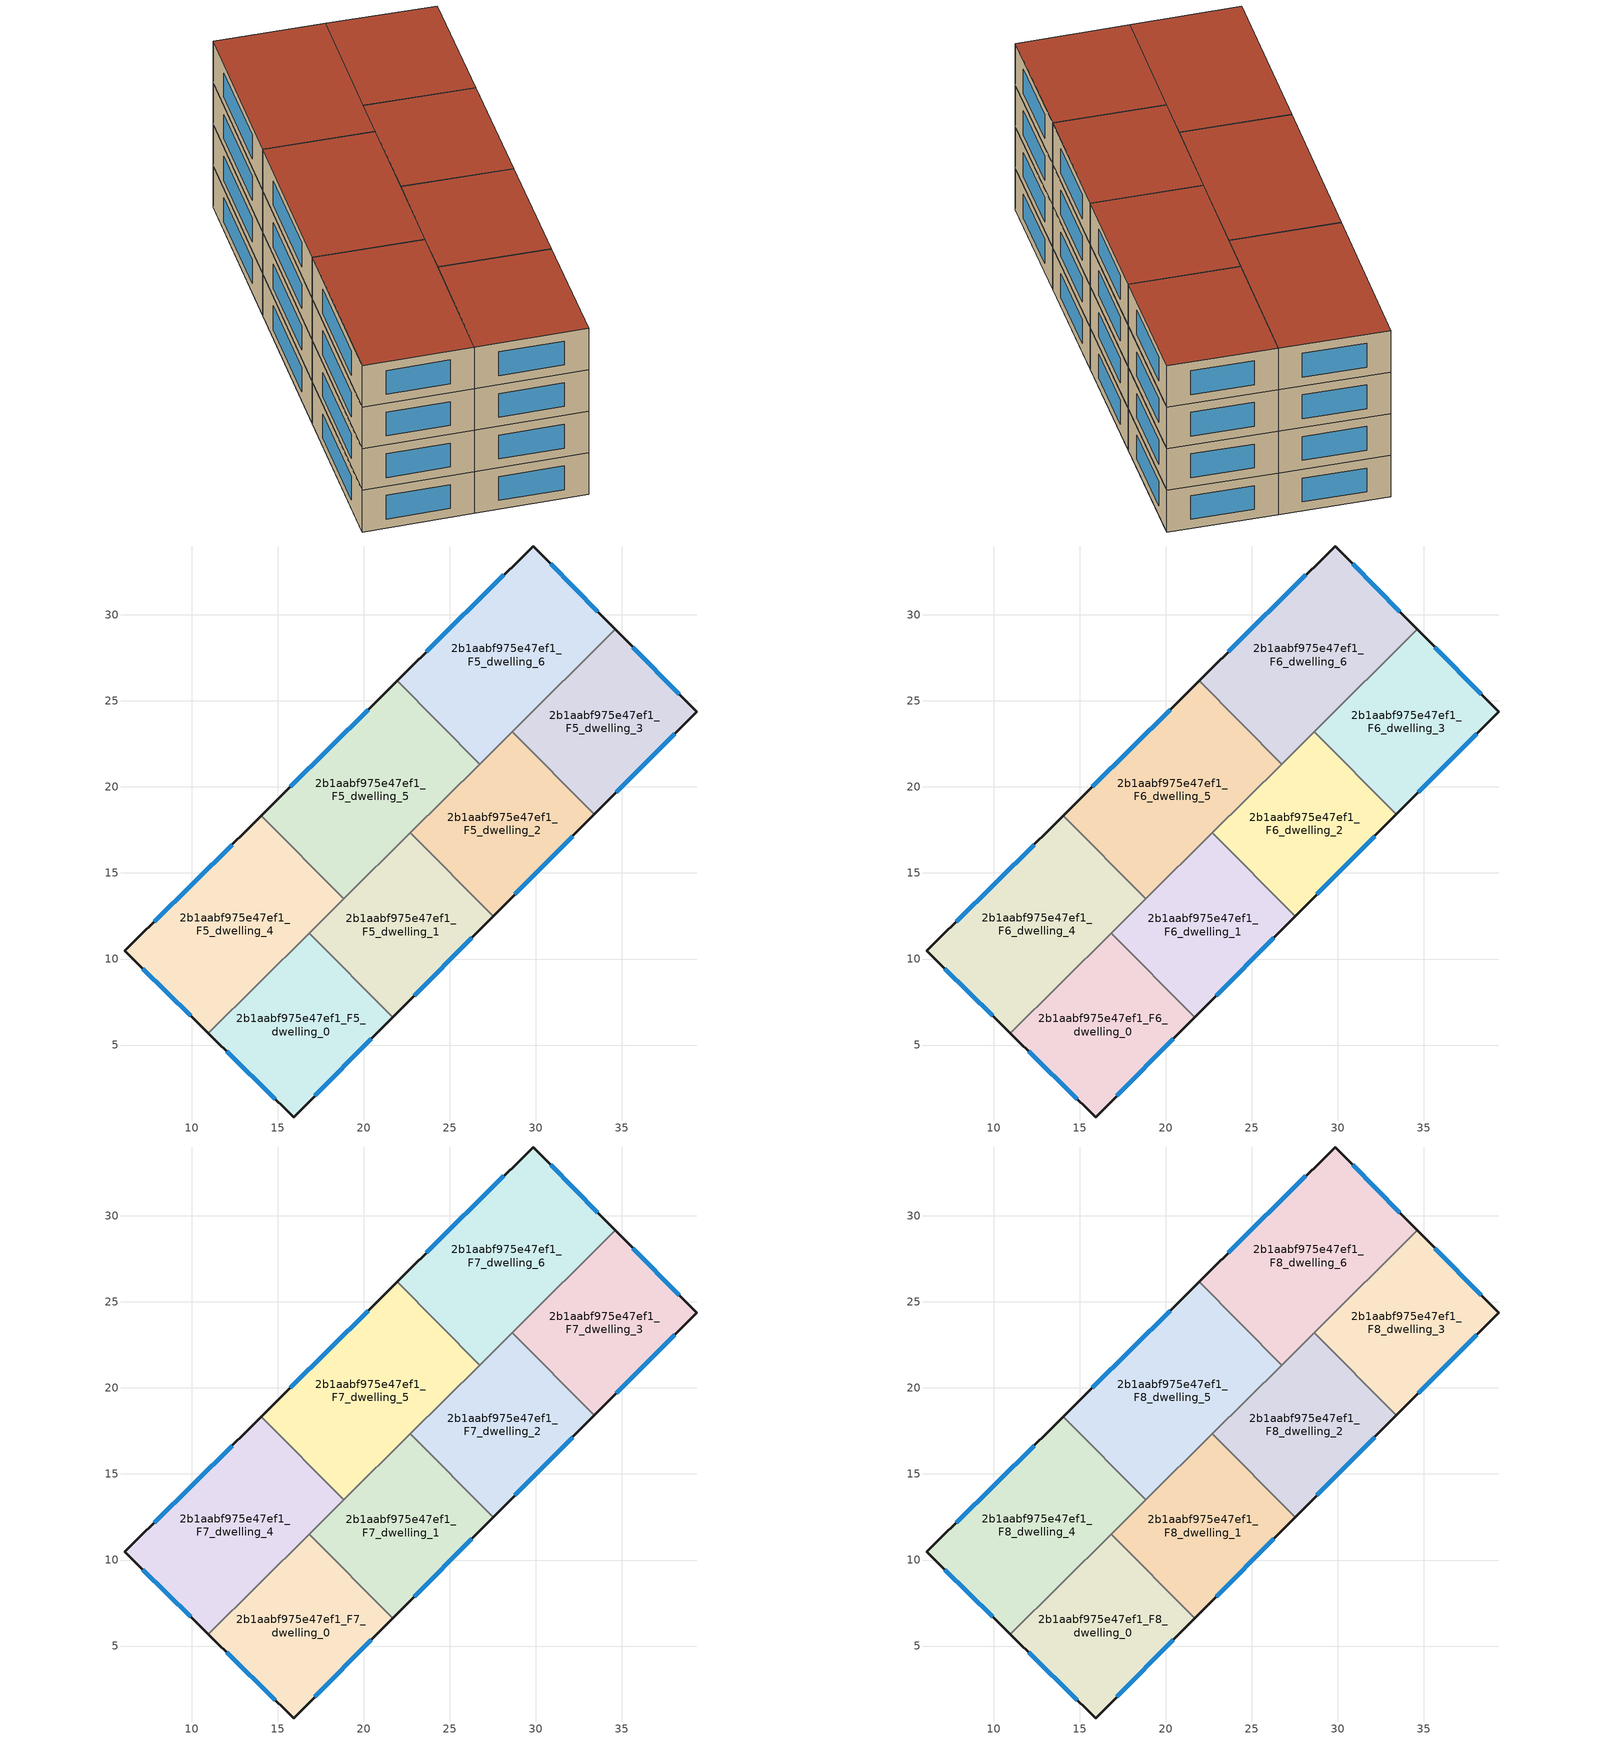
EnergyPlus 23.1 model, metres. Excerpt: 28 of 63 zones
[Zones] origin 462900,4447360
2b1aabf975e47ef1_F5_dwelling_0
 floor to 2b1aabf975e47ef1_F4_dwelling_0 (EU_floor_Construction): 16.83,11.5 21.68,6.62 15.92,0.82 10.97,5.69 z15
 wall outside (EU_wall_Construction): 10.97,5.69 15.92,0.82 21.68,6.62 z15:18
 wall to 2b1aabf975e47ef1_F5_dwelling_1 (EU_wall_Construction): 21.68,6.62 16.83,11.5 z15:18
 wall to 2b1aabf975e47ef1_F5_dwelling_4 (EU_wall_Construction): 16.83,11.5 10.97,5.69 z15:18
 window (EU_Window_Construction): 17.15,2.06 20.45,5.37 / 12.03,4.65 14.86,1.86 z15.64:17.36
2b1aabf975e47ef1_F5_dwelling_1
 floor to 2b1aabf975e47ef1_F4_dwelling_1 (EU_floor_Construction): 22.71,17.33 27.52,12.49 21.68,6.62 16.83,11.5 z15
 wall outside (EU_wall_Construction): 21.68,6.62 27.52,12.49 z15:18
 wall to 2b1aabf975e47ef1_F5_dwelling_2 (EU_wall_Construction): 27.52,12.49 22.71,17.33 z15:18
 wall to 2b1aabf975e47ef1_F5_dwelling_5 (EU_wall_Construction): 22.71,17.33 18.84,13.5 z15:18
 wall to 2b1aabf975e47ef1_F5_dwelling_4 (EU_wall_Construction): 18.84,13.5 16.83,11.5 z15:18
 window (EU_Window_Construction): 22.93,7.87 26.27,11.23 z15.64:17.36
2b1aabf975e47ef1_F5_dwelling_2
 floor to 2b1aabf975e47ef1_F4_dwelling_2 (EU_floor_Construction): 28.64,23.21 33.41,18.41 27.52,12.49 22.71,17.33 z15
 wall outside (EU_wall_Construction): 27.52,12.49 33.41,18.41 z15:18
 wall to 2b1aabf975e47ef1_F5_dwelling_3 (EU_wall_Construction): 33.41,18.41 28.64,23.21 z15:18
 wall to 2b1aabf975e47ef1_F5_dwelling_6 (EU_wall_Construction): 28.64,23.21 26.73,21.33 z15:18
 wall to 2b1aabf975e47ef1_F5_dwelling_5 (EU_wall_Construction): 26.73,21.33 22.71,17.34 z15:18
 window (EU_Window_Construction): 28.78,13.76 32.15,17.14 z15.64:17.36
2b1aabf975e47ef1_F5_dwelling_3
 floor to 2b1aabf975e47ef1_F4_dwelling_3 (EU_floor_Construction): 34.62,29.15 39.34,24.37 33.41,18.41 28.64,23.21 z15
 wall outside (EU_wall_Construction): 33.41,18.41 39.34,24.37 34.62,29.15 z15:18
 wall to 2b1aabf975e47ef1_F5_dwelling_6 (EU_wall_Construction): 34.62,29.15 28.64,23.22 z15:18
 window (EU_Window_Construction): 38.33,25.39 35.63,28.13 / 34.68,19.68 38.07,23.09 z15.64:17.36
2b1aabf975e47ef1_F5_dwelling_4
 floor to 2b1aabf975e47ef1_F4_dwelling_4 (EU_floor_Construction): 14.04,18.33 18.84,13.5 10.97,5.69 6.12,10.47 z15
 wall outside (EU_wall_Construction): 14.04,18.33 6.12,10.47 10.97,5.69 z15:18
 wall to 2b1aabf975e47ef1_F5_dwelling_5 (EU_wall_Construction): 18.84,13.5 14.04,18.33 z15:18
 window (EU_Window_Construction): 7.16,9.45 9.93,6.72 / 12.35,16.65 7.82,12.15 z15.64:17.36
2b1aabf975e47ef1_F5_dwelling_5
 floor to 2b1aabf975e47ef1_F4_dwelling_5 (EU_floor_Construction): 21.94,26.16 26.73,21.33 18.84,13.5 14.04,18.33 z15
 wall outside (EU_wall_Construction): 21.94,26.16 14.04,18.33 z15:18
 wall to 2b1aabf975e47ef1_F5_dwelling_6 (EU_wall_Construction): 26.73,21.33 21.94,26.16 z15:18
 window (EU_Window_Construction): 20.25,24.48 15.74,20.01 z15.64:17.36
2b1aabf975e47ef1_F5_dwelling_6
 floor to 2b1aabf975e47ef1_F4_dwelling_6 (EU_floor_Construction): 29.84,34 34.62,29.15 26.73,21.33 21.94,26.16 z15
 wall outside (EU_wall_Construction): 34.62,29.15 29.84,34 21.94,26.16 z15:18
 window (EU_Window_Construction): 33.6,30.19 30.86,32.96 / 28.15,32.32 23.63,27.84 z15.64:17.36
2b1aabf975e47ef1_F6_dwelling_0
 floor to 2b1aabf975e47ef1_F5_dwelling_0 (EU_floor_Construction): 16.83,11.5 21.68,6.62 15.92,0.82 10.97,5.69 z18
 wall outside (EU_wall_Construction): 10.97,5.69 15.92,0.82 21.68,6.62 z18:21
 wall to 2b1aabf975e47ef1_F6_dwelling_1 (EU_wall_Construction): 21.68,6.62 16.83,11.5 z18:21
 wall to 2b1aabf975e47ef1_F6_dwelling_4 (EU_wall_Construction): 16.83,11.5 10.97,5.69 z18:21
 window (EU_Window_Construction): 17.15,2.06 20.45,5.37 / 12.03,4.65 14.86,1.86 z18.64:20.36
2b1aabf975e47ef1_F6_dwelling_1
 floor to 2b1aabf975e47ef1_F5_dwelling_1 (EU_floor_Construction): 22.71,17.33 27.52,12.49 21.68,6.62 16.83,11.5 z18
 wall outside (EU_wall_Construction): 21.68,6.62 27.52,12.49 z18:21
 wall to 2b1aabf975e47ef1_F6_dwelling_2 (EU_wall_Construction): 27.52,12.49 22.71,17.33 z18:21
 wall to 2b1aabf975e47ef1_F6_dwelling_5 (EU_wall_Construction): 22.71,17.33 18.84,13.5 z18:21
 wall to 2b1aabf975e47ef1_F6_dwelling_4 (EU_wall_Construction): 18.84,13.5 16.83,11.5 z18:21
 window (EU_Window_Construction): 22.93,7.87 26.27,11.23 z18.64:20.36
2b1aabf975e47ef1_F6_dwelling_2
 floor to 2b1aabf975e47ef1_F5_dwelling_2 (EU_floor_Construction): 28.64,23.21 33.41,18.41 27.52,12.49 22.71,17.33 z18
 wall outside (EU_wall_Construction): 27.52,12.49 33.41,18.41 z18:21
 wall to 2b1aabf975e47ef1_F6_dwelling_3 (EU_wall_Construction): 33.41,18.41 28.64,23.21 z18:21
 wall to 2b1aabf975e47ef1_F6_dwelling_6 (EU_wall_Construction): 28.64,23.21 26.73,21.33 z18:21
 wall to 2b1aabf975e47ef1_F6_dwelling_5 (EU_wall_Construction): 26.73,21.33 22.71,17.34 z18:21
 window (EU_Window_Construction): 28.78,13.76 32.15,17.14 z18.64:20.36
2b1aabf975e47ef1_F6_dwelling_3
 floor to 2b1aabf975e47ef1_F5_dwelling_3 (EU_floor_Construction): 34.62,29.15 39.34,24.37 33.41,18.41 28.64,23.21 z18
 wall outside (EU_wall_Construction): 33.41,18.41 39.34,24.37 34.62,29.15 z18:21
 wall to 2b1aabf975e47ef1_F6_dwelling_6 (EU_wall_Construction): 34.62,29.15 28.64,23.22 z18:21
 window (EU_Window_Construction): 38.33,25.39 35.63,28.13 / 34.68,19.68 38.07,23.09 z18.64:20.36
2b1aabf975e47ef1_F6_dwelling_4
 floor to 2b1aabf975e47ef1_F5_dwelling_4 (EU_floor_Construction): 14.04,18.33 18.84,13.5 10.97,5.69 6.12,10.47 z18
 wall outside (EU_wall_Construction): 14.04,18.33 6.12,10.47 10.97,5.69 z18:21
 wall to 2b1aabf975e47ef1_F6_dwelling_5 (EU_wall_Construction): 18.84,13.5 14.04,18.33 z18:21
 window (EU_Window_Construction): 7.16,9.45 9.93,6.72 / 12.35,16.65 7.82,12.15 z18.64:20.36
2b1aabf975e47ef1_F6_dwelling_5
 floor to 2b1aabf975e47ef1_F5_dwelling_5 (EU_floor_Construction): 21.94,26.16 26.73,21.33 18.84,13.5 14.04,18.33 z18
 wall outside (EU_wall_Construction): 21.94,26.16 14.04,18.33 z18:21
 wall to 2b1aabf975e47ef1_F6_dwelling_6 (EU_wall_Construction): 26.73,21.33 21.94,26.16 z18:21
 window (EU_Window_Construction): 20.25,24.48 15.74,20.01 z18.64:20.36
2b1aabf975e47ef1_F6_dwelling_6
 floor to 2b1aabf975e47ef1_F5_dwelling_6 (EU_floor_Construction): 29.84,34 34.62,29.15 26.73,21.33 21.94,26.16 z18
 wall outside (EU_wall_Construction): 34.62,29.15 29.84,34 21.94,26.16 z18:21
 window (EU_Window_Construction): 33.6,30.19 30.86,32.96 / 28.15,32.32 23.63,27.84 z18.64:20.36
2b1aabf975e47ef1_F7_dwelling_0
 floor to 2b1aabf975e47ef1_F6_dwelling_0 (EU_floor_Construction): 16.83,11.5 21.68,6.62 15.92,0.82 10.97,5.69 z21
 wall outside (EU_wall_Construction): 10.97,5.69 15.92,0.82 21.68,6.62 z21:24
 wall to 2b1aabf975e47ef1_F7_dwelling_1 (EU_wall_Construction): 21.68,6.62 16.83,11.5 z21:24
 wall to 2b1aabf975e47ef1_F7_dwelling_4 (EU_wall_Construction): 16.83,11.5 10.97,5.69 z21:24
 window (EU_Window_Construction): 17.15,2.06 20.45,5.37 / 12.03,4.65 14.86,1.86 z21.64:23.36
2b1aabf975e47ef1_F7_dwelling_1
 floor to 2b1aabf975e47ef1_F6_dwelling_1 (EU_floor_Construction): 22.71,17.33 27.52,12.49 21.68,6.62 16.83,11.5 z21
 wall outside (EU_wall_Construction): 21.68,6.62 27.52,12.49 z21:24
 wall to 2b1aabf975e47ef1_F7_dwelling_2 (EU_wall_Construction): 27.52,12.49 22.71,17.33 z21:24
 wall to 2b1aabf975e47ef1_F7_dwelling_5 (EU_wall_Construction): 22.71,17.33 18.84,13.5 z21:24
 wall to 2b1aabf975e47ef1_F7_dwelling_4 (EU_wall_Construction): 18.84,13.5 16.83,11.5 z21:24
 window (EU_Window_Construction): 22.93,7.87 26.27,11.23 z21.64:23.36
2b1aabf975e47ef1_F7_dwelling_2
 floor to 2b1aabf975e47ef1_F6_dwelling_2 (EU_floor_Construction): 28.64,23.21 33.41,18.41 27.52,12.49 22.71,17.33 z21
 wall outside (EU_wall_Construction): 27.52,12.49 33.41,18.41 z21:24
 wall to 2b1aabf975e47ef1_F7_dwelling_3 (EU_wall_Construction): 33.41,18.41 28.64,23.21 z21:24
 wall to 2b1aabf975e47ef1_F7_dwelling_6 (EU_wall_Construction): 28.64,23.21 26.73,21.33 z21:24
 wall to 2b1aabf975e47ef1_F7_dwelling_5 (EU_wall_Construction): 26.73,21.33 22.71,17.34 z21:24
 window (EU_Window_Construction): 28.78,13.76 32.15,17.14 z21.64:23.36
2b1aabf975e47ef1_F7_dwelling_3
 floor to 2b1aabf975e47ef1_F6_dwelling_3 (EU_floor_Construction): 34.62,29.15 39.34,24.37 33.41,18.41 28.64,23.21 z21
 wall outside (EU_wall_Construction): 33.41,18.41 39.34,24.37 34.62,29.15 z21:24
 wall to 2b1aabf975e47ef1_F7_dwelling_6 (EU_wall_Construction): 34.62,29.15 28.64,23.22 z21:24
 window (EU_Window_Construction): 38.33,25.39 35.63,28.13 / 34.68,19.68 38.07,23.09 z21.64:23.36
2b1aabf975e47ef1_F7_dwelling_4
 floor to 2b1aabf975e47ef1_F6_dwelling_4 (EU_floor_Construction): 14.04,18.33 18.84,13.5 10.97,5.69 6.12,10.47 z21
 wall outside (EU_wall_Construction): 14.04,18.33 6.12,10.47 10.97,5.69 z21:24
 wall to 2b1aabf975e47ef1_F7_dwelling_5 (EU_wall_Construction): 18.84,13.5 14.04,18.33 z21:24
 window (EU_Window_Construction): 7.16,9.45 9.93,6.72 / 12.35,16.65 7.82,12.15 z21.64:23.36
2b1aabf975e47ef1_F7_dwelling_5
 floor to 2b1aabf975e47ef1_F6_dwelling_5 (EU_floor_Construction): 21.94,26.16 26.73,21.33 18.84,13.5 14.04,18.33 z21
 wall outside (EU_wall_Construction): 21.94,26.16 14.04,18.33 z21:24
 wall to 2b1aabf975e47ef1_F7_dwelling_6 (EU_wall_Construction): 26.73,21.33 21.94,26.16 z21:24
 window (EU_Window_Construction): 20.25,24.48 15.74,20.01 z21.64:23.36
2b1aabf975e47ef1_F7_dwelling_6
 floor to 2b1aabf975e47ef1_F6_dwelling_6 (EU_floor_Construction): 29.84,34 34.62,29.15 26.73,21.33 21.94,26.16 z21
 wall outside (EU_wall_Construction): 34.62,29.15 29.84,34 21.94,26.16 z21:24
 window (EU_Window_Construction): 33.6,30.19 30.86,32.96 / 28.15,32.32 23.63,27.84 z21.64:23.36
2b1aabf975e47ef1_F8_dwelling_0
 floor to 2b1aabf975e47ef1_F7_dwelling_0 (EU_floor_Construction): 16.83,11.5 21.68,6.62 15.92,0.82 10.97,5.69 z24
 wall outside (EU_wall_Construction): 10.97,5.69 15.92,0.82 21.68,6.62 z24:27
 wall to 2b1aabf975e47ef1_F8_dwelling_1 (EU_wall_Construction): 21.68,6.62 16.83,11.5 z24:27
 wall to 2b1aabf975e47ef1_F8_dwelling_4 (EU_wall_Construction): 16.83,11.5 10.97,5.69 z24:27
 window (EU_Window_Construction): 17.15,2.06 20.45,5.37 / 12.03,4.65 14.86,1.86 z24.64:26.36
 roof outside (EU_roof_Construction): 15.92,0.82 21.68,6.62 16.83,11.5 10.97,5.69 z27
2b1aabf975e47ef1_F8_dwelling_1
 floor to 2b1aabf975e47ef1_F7_dwelling_1 (EU_floor_Construction): 22.71,17.33 27.52,12.49 21.68,6.62 16.83,11.5 z24
 wall outside (EU_wall_Construction): 21.68,6.62 27.52,12.49 z24:27
 wall to 2b1aabf975e47ef1_F8_dwelling_2 (EU_wall_Construction): 27.52,12.49 22.71,17.33 z24:27
 wall to 2b1aabf975e47ef1_F8_dwelling_5 (EU_wall_Construction): 22.71,17.33 18.84,13.5 z24:27
 wall to 2b1aabf975e47ef1_F8_dwelling_4 (EU_wall_Construction): 18.84,13.5 16.83,11.5 z24:27
 window (EU_Window_Construction): 22.93,7.87 26.27,11.23 z24.64:26.36
 roof outside (EU_roof_Construction): 21.68,6.62 27.52,12.49 22.71,17.33 16.83,11.5 z27
2b1aabf975e47ef1_F8_dwelling_2
 floor to 2b1aabf975e47ef1_F7_dwelling_2 (EU_floor_Construction): 28.64,23.21 33.41,18.41 27.52,12.49 22.71,17.33 z24
 wall outside (EU_wall_Construction): 27.52,12.49 33.41,18.41 z24:27
 wall to 2b1aabf975e47ef1_F8_dwelling_3 (EU_wall_Construction): 33.41,18.41 28.64,23.21 z24:27
 wall to 2b1aabf975e47ef1_F8_dwelling_6 (EU_wall_Construction): 28.64,23.21 26.73,21.33 z24:27
 wall to 2b1aabf975e47ef1_F8_dwelling_5 (EU_wall_Construction): 26.73,21.33 22.71,17.34 z24:27
 window (EU_Window_Construction): 28.78,13.76 32.15,17.14 z24.64:26.36
 roof outside (EU_roof_Construction): 27.52,12.49 33.41,18.41 28.64,23.21 22.71,17.33 z27
2b1aabf975e47ef1_F8_dwelling_3
 floor to 2b1aabf975e47ef1_F7_dwelling_3 (EU_floor_Construction): 34.62,29.15 39.34,24.37 33.41,18.41 28.64,23.21 z24
 wall outside (EU_wall_Construction): 33.41,18.41 39.34,24.37 34.62,29.15 z24:27
 wall to 2b1aabf975e47ef1_F8_dwelling_6 (EU_wall_Construction): 34.62,29.15 28.64,23.22 z24:27
 window (EU_Window_Construction): 38.33,25.39 35.63,28.13 / 34.68,19.68 38.07,23.09 z24.64:26.36
 roof outside (EU_roof_Construction): 33.41,18.41 39.34,24.37 34.62,29.15 28.64,23.21 z27
2b1aabf975e47ef1_F8_dwelling_4
 floor to 2b1aabf975e47ef1_F7_dwelling_4 (EU_floor_Construction): 14.04,18.33 18.84,13.5 10.97,5.69 6.12,10.47 z24
 wall outside (EU_wall_Construction): 14.04,18.33 6.12,10.47 10.97,5.69 z24:27
 wall to 2b1aabf975e47ef1_F8_dwelling_5 (EU_wall_Construction): 18.84,13.5 14.04,18.33 z24:27
 window (EU_Window_Construction): 7.16,9.45 9.93,6.72 / 12.35,16.65 7.82,12.15 z24.64:26.36
 roof outside (EU_roof_Construction): 18.84,13.5 14.04,18.33 6.12,10.47 10.97,5.69 z27
2b1aabf975e47ef1_F8_dwelling_5
 floor to 2b1aabf975e47ef1_F7_dwelling_5 (EU_floor_Construction): 21.94,26.16 26.73,21.33 18.84,13.5 14.04,18.33 z24
 wall outside (EU_wall_Construction): 21.94,26.16 14.04,18.33 z24:27
 wall to 2b1aabf975e47ef1_F8_dwelling_6 (EU_wall_Construction): 26.73,21.33 21.94,26.16 z24:27
 window (EU_Window_Construction): 20.25,24.48 15.74,20.01 z24.64:26.36
 roof outside (EU_roof_Construction): 26.73,21.33 21.94,26.16 14.04,18.33 18.84,13.5 z27
2b1aabf975e47ef1_F8_dwelling_6
 floor to 2b1aabf975e47ef1_F7_dwelling_6 (EU_floor_Construction): 29.84,34 34.62,29.15 26.73,21.33 21.94,26.16 z24
 wall outside (EU_wall_Construction): 34.62,29.15 29.84,34 21.94,26.16 z24:27
 window (EU_Window_Construction): 33.6,30.19 30.86,32.96 / 28.15,32.32 23.63,27.84 z24.64:26.36
 roof outside (EU_roof_Construction): 34.62,29.15 29.84,34 21.94,26.16 26.73,21.33 z27
[Building]
EU S2 Campaign: North Axis=0; Terrain=City; Solar Distribution=FullExterior
[Site:Location]
Yerevan-Zvartnots.Intl.AP: Latitude=40.15; Longitude=44.383; Time Zone=4; Elevation=854
[SizingPeriod:WeatherFileDays]
AnnualSizingPeriod: Begin Month=1; Begin Day of Month=1; End Month=12; End Day of Month=31; Day of Week for Start Day=Monday; Use Weather File Daylight Saving Period=No; Use Weather File Rain and Snow Indicators=No
[MATERIAL]
EU_InternalMass_Material: Roughness=MediumRough; Thickness=0.1; Conductivity=1; Density=1800; Specific Heat=900; Thermal Absorptance=0.9; Solar Absorptance=0.7; Visible Absorptance=0.7
[MATERIAL:NOMASS] Roughness=MediumRough; Thermal Absorptance=0.9; Solar Absorptance=0.7; Visible Absorptance=0.7
Name | Thermal Resistance
EU_wall_NoMass | 1.05043
EU_roof_NoMass | 1.45357
EU_floor_NoMass | 0.478065
[WINDOWMATERIAL:SIMPLEGLAZINGSYSTEM]
EU_Window_SimpleGlazing: UFactor=2.5566; Solar Heat Gain Coefficient=0.75; Visible Transmittance=0.75
[CONSTRUCTION]
EU_wall_Construction: EU_wall_NoMass
EU_roof_Construction: EU_roof_NoMass
EU_floor_Construction: EU_floor_NoMass
EU_Window_Construction: EU_Window_SimpleGlazing
EU_InternalMass_Construction: EU_InternalMass_Material
[ZONE] Type=1; Multiplier=1; Ceiling Height=autocalculate; Floor Area=autocalculate; Part of Total Floor Area=Yes
Name | Volume
2b1aabf975e47ef1_F5_dwelling_0; 2b1aabf975e47ef1_F6_dwelling_0; 2b1aabf975e47ef1_F7_dwelling_0; 2b1aabf975e47ef1_F8_dwelling_0 | 170.326
2b1aabf975e47ef1_F5_dwelling_1; 2b1aabf975e47ef1_F6_dwelling_1; 2b1aabf975e47ef1_F7_dwelling_1; 2b1aabf975e47ef1_F8_dwelling_1 | 170.33
2b1aabf975e47ef1_F5_dwelling_2; 2b1aabf975e47ef1_F6_dwelling_2; 2b1aabf975e47ef1_F7_dwelling_2; 2b1aabf975e47ef1_F8_dwelling_2 | 170.322
2b1aabf975e47ef1_F5_dwelling_3; 2b1aabf975e47ef1_F6_dwelling_3; 2b1aabf975e47ef1_F7_dwelling_3; 2b1aabf975e47ef1_F8_dwelling_3 | 170.334
2b1aabf975e47ef1_F5_dwelling_4; 2b1aabf975e47ef1_F6_dwelling_4; 2b1aabf975e47ef1_F7_dwelling_4; 2b1aabf975e47ef1_F8_dwelling_4 | 227.08
2b1aabf975e47ef1_F5_dwelling_5; 2b1aabf975e47ef1_F6_dwelling_5; 2b1aabf975e47ef1_F7_dwelling_5; 2b1aabf975e47ef1_F8_dwelling_5 | 227.1
2b1aabf975e47ef1_F5_dwelling_6; 2b1aabf975e47ef1_F6_dwelling_6; 2b1aabf975e47ef1_F7_dwelling_6; 2b1aabf975e47ef1_F8_dwelling_6 | 227.086
[INTERNALMASS] Construction=EU_InternalMass_Construction
Name | Zone or ZoneList | Surface Area
2b1aabf975e47ef1_F5_dwelling_0_EU_InternalMass | 2b1aabf975e47ef1_F5_dwelling_0 | 56.7754
2b1aabf975e47ef1_F5_dwelling_1_EU_InternalMass | 2b1aabf975e47ef1_F5_dwelling_1 | 56.7766
2b1aabf975e47ef1_F5_dwelling_2_EU_InternalMass | 2b1aabf975e47ef1_F5_dwelling_2 | 56.7741
2b1aabf975e47ef1_F5_dwelling_3_EU_InternalMass | 2b1aabf975e47ef1_F5_dwelling_3 | 56.7781
2b1aabf975e47ef1_F5_dwelling_4_EU_InternalMass | 2b1aabf975e47ef1_F5_dwelling_4 | 75.6933
2b1aabf975e47ef1_F5_dwelling_5_EU_InternalMass | 2b1aabf975e47ef1_F5_dwelling_5 | 75.6998
2b1aabf975e47ef1_F5_dwelling_6_EU_InternalMass | 2b1aabf975e47ef1_F5_dwelling_6 | 75.6954
2b1aabf975e47ef1_F6_dwelling_0_EU_InternalMass | 2b1aabf975e47ef1_F6_dwelling_0 | 56.7754
2b1aabf975e47ef1_F6_dwelling_1_EU_InternalMass | 2b1aabf975e47ef1_F6_dwelling_1 | 56.7766
2b1aabf975e47ef1_F6_dwelling_2_EU_InternalMass | 2b1aabf975e47ef1_F6_dwelling_2 | 56.7741
2b1aabf975e47ef1_F6_dwelling_3_EU_InternalMass | 2b1aabf975e47ef1_F6_dwelling_3 | 56.7781
2b1aabf975e47ef1_F6_dwelling_4_EU_InternalMass | 2b1aabf975e47ef1_F6_dwelling_4 | 75.6933
2b1aabf975e47ef1_F6_dwelling_5_EU_InternalMass | 2b1aabf975e47ef1_F6_dwelling_5 | 75.6998
2b1aabf975e47ef1_F6_dwelling_6_EU_InternalMass | 2b1aabf975e47ef1_F6_dwelling_6 | 75.6954
2b1aabf975e47ef1_F7_dwelling_0_EU_InternalMass | 2b1aabf975e47ef1_F7_dwelling_0 | 56.7754
2b1aabf975e47ef1_F7_dwelling_1_EU_InternalMass | 2b1aabf975e47ef1_F7_dwelling_1 | 56.7766
2b1aabf975e47ef1_F7_dwelling_2_EU_InternalMass | 2b1aabf975e47ef1_F7_dwelling_2 | 56.7741
2b1aabf975e47ef1_F7_dwelling_3_EU_InternalMass | 2b1aabf975e47ef1_F7_dwelling_3 | 56.7781
2b1aabf975e47ef1_F7_dwelling_4_EU_InternalMass | 2b1aabf975e47ef1_F7_dwelling_4 | 75.6933
2b1aabf975e47ef1_F7_dwelling_5_EU_InternalMass | 2b1aabf975e47ef1_F7_dwelling_5 | 75.6998
2b1aabf975e47ef1_F7_dwelling_6_EU_InternalMass | 2b1aabf975e47ef1_F7_dwelling_6 | 75.6954
2b1aabf975e47ef1_F8_dwelling_0_EU_InternalMass | 2b1aabf975e47ef1_F8_dwelling_0 | 56.7754
2b1aabf975e47ef1_F8_dwelling_1_EU_InternalMass | 2b1aabf975e47ef1_F8_dwelling_1 | 56.7766
2b1aabf975e47ef1_F8_dwelling_2_EU_InternalMass | 2b1aabf975e47ef1_F8_dwelling_2 | 56.7741
2b1aabf975e47ef1_F8_dwelling_3_EU_InternalMass | 2b1aabf975e47ef1_F8_dwelling_3 | 56.7781
2b1aabf975e47ef1_F8_dwelling_4_EU_InternalMass | 2b1aabf975e47ef1_F8_dwelling_4 | 75.6933
2b1aabf975e47ef1_F8_dwelling_5_EU_InternalMass | 2b1aabf975e47ef1_F8_dwelling_5 | 75.6998
2b1aabf975e47ef1_F8_dwelling_6_EU_InternalMass | 2b1aabf975e47ef1_F8_dwelling_6 | 75.6954
[OTHEREQUIPMENT] Fuel Type=Electricity; Design Level Calculation Method=Watts/Area; Power per Zone Floor Area=1; Fraction Latent=0; Fraction Radiant=0; Fraction Lost=0; Carbon Dioxide Generation Rate=0; EndUse Subcategory=EU_Step8_InternalGains
Name | Zone or ZoneList or Space or SpaceList | Schedule
EU_Step8_InternalGain_2b1aabf975e47ef1_F5_dwelling_0_f000 | 2b1aabf975e47ef1_F5_dwelling_0 | EU_Step8_GainSchedule_2b1aabf975e47ef1_F5_dwelling_0_f000
EU_Step8_InternalGain_2b1aabf975e47ef1_F5_dwelling_1_f000 | 2b1aabf975e47ef1_F5_dwelling_1 | EU_Step8_GainSchedule_2b1aabf975e47ef1_F5_dwelling_1_f000
EU_Step8_InternalGain_2b1aabf975e47ef1_F5_dwelling_2_f000 | 2b1aabf975e47ef1_F5_dwelling_2 | EU_Step8_GainSchedule_2b1aabf975e47ef1_F5_dwelling_2_f000
EU_Step8_InternalGain_2b1aabf975e47ef1_F5_dwelling_3_f000 | 2b1aabf975e47ef1_F5_dwelling_3 | EU_Step8_GainSchedule_2b1aabf975e47ef1_F5_dwelling_3_f000
EU_Step8_InternalGain_2b1aabf975e47ef1_F5_dwelling_4_f000 | 2b1aabf975e47ef1_F5_dwelling_4 | EU_Step8_GainSchedule_2b1aabf975e47ef1_F5_dwelling_4_f000
EU_Step8_InternalGain_2b1aabf975e47ef1_F5_dwelling_5_f000 | 2b1aabf975e47ef1_F5_dwelling_5 | EU_Step8_GainSchedule_2b1aabf975e47ef1_F5_dwelling_5_f000
EU_Step8_InternalGain_2b1aabf975e47ef1_F5_dwelling_6_f000 | 2b1aabf975e47ef1_F5_dwelling_6 | EU_Step8_GainSchedule_2b1aabf975e47ef1_F5_dwelling_6_f000
EU_Step8_InternalGain_2b1aabf975e47ef1_F6_dwelling_0_f000 | 2b1aabf975e47ef1_F6_dwelling_0 | EU_Step8_GainSchedule_2b1aabf975e47ef1_F6_dwelling_0_f000
EU_Step8_InternalGain_2b1aabf975e47ef1_F6_dwelling_1_f000 | 2b1aabf975e47ef1_F6_dwelling_1 | EU_Step8_GainSchedule_2b1aabf975e47ef1_F6_dwelling_1_f000
EU_Step8_InternalGain_2b1aabf975e47ef1_F6_dwelling_2_f000 | 2b1aabf975e47ef1_F6_dwelling_2 | EU_Step8_GainSchedule_2b1aabf975e47ef1_F6_dwelling_2_f000
EU_Step8_InternalGain_2b1aabf975e47ef1_F6_dwelling_3_f000 | 2b1aabf975e47ef1_F6_dwelling_3 | EU_Step8_GainSchedule_2b1aabf975e47ef1_F6_dwelling_3_f000
EU_Step8_InternalGain_2b1aabf975e47ef1_F6_dwelling_4_f000 | 2b1aabf975e47ef1_F6_dwelling_4 | EU_Step8_GainSchedule_2b1aabf975e47ef1_F6_dwelling_4_f000
EU_Step8_InternalGain_2b1aabf975e47ef1_F6_dwelling_5_f000 | 2b1aabf975e47ef1_F6_dwelling_5 | EU_Step8_GainSchedule_2b1aabf975e47ef1_F6_dwelling_5_f000
EU_Step8_InternalGain_2b1aabf975e47ef1_F6_dwelling_6_f000 | 2b1aabf975e47ef1_F6_dwelling_6 | EU_Step8_GainSchedule_2b1aabf975e47ef1_F6_dwelling_6_f000
EU_Step8_InternalGain_2b1aabf975e47ef1_F7_dwelling_0_f000 | 2b1aabf975e47ef1_F7_dwelling_0 | EU_Step8_GainSchedule_2b1aabf975e47ef1_F7_dwelling_0_f000
EU_Step8_InternalGain_2b1aabf975e47ef1_F7_dwelling_1_f000 | 2b1aabf975e47ef1_F7_dwelling_1 | EU_Step8_GainSchedule_2b1aabf975e47ef1_F7_dwelling_1_f000
EU_Step8_InternalGain_2b1aabf975e47ef1_F7_dwelling_2_f000 | 2b1aabf975e47ef1_F7_dwelling_2 | EU_Step8_GainSchedule_2b1aabf975e47ef1_F7_dwelling_2_f000
EU_Step8_InternalGain_2b1aabf975e47ef1_F7_dwelling_3_f000 | 2b1aabf975e47ef1_F7_dwelling_3 | EU_Step8_GainSchedule_2b1aabf975e47ef1_F7_dwelling_3_f000
EU_Step8_InternalGain_2b1aabf975e47ef1_F7_dwelling_4_f000 | 2b1aabf975e47ef1_F7_dwelling_4 | EU_Step8_GainSchedule_2b1aabf975e47ef1_F7_dwelling_4_f000
EU_Step8_InternalGain_2b1aabf975e47ef1_F7_dwelling_5_f000 | 2b1aabf975e47ef1_F7_dwelling_5 | EU_Step8_GainSchedule_2b1aabf975e47ef1_F7_dwelling_5_f000
EU_Step8_InternalGain_2b1aabf975e47ef1_F7_dwelling_6_f000 | 2b1aabf975e47ef1_F7_dwelling_6 | EU_Step8_GainSchedule_2b1aabf975e47ef1_F7_dwelling_6_f000
EU_Step8_InternalGain_2b1aabf975e47ef1_F8_dwelling_0_f000 | 2b1aabf975e47ef1_F8_dwelling_0 | EU_Step8_GainSchedule_2b1aabf975e47ef1_F8_dwelling_0_f000
EU_Step8_InternalGain_2b1aabf975e47ef1_F8_dwelling_1_f000 | 2b1aabf975e47ef1_F8_dwelling_1 | EU_Step8_GainSchedule_2b1aabf975e47ef1_F8_dwelling_1_f000
EU_Step8_InternalGain_2b1aabf975e47ef1_F8_dwelling_2_f000 | 2b1aabf975e47ef1_F8_dwelling_2 | EU_Step8_GainSchedule_2b1aabf975e47ef1_F8_dwelling_2_f000
EU_Step8_InternalGain_2b1aabf975e47ef1_F8_dwelling_3_f000 | 2b1aabf975e47ef1_F8_dwelling_3 | EU_Step8_GainSchedule_2b1aabf975e47ef1_F8_dwelling_3_f000
EU_Step8_InternalGain_2b1aabf975e47ef1_F8_dwelling_4_f000 | 2b1aabf975e47ef1_F8_dwelling_4 | EU_Step8_GainSchedule_2b1aabf975e47ef1_F8_dwelling_4_f000
EU_Step8_InternalGain_2b1aabf975e47ef1_F8_dwelling_5_f000 | 2b1aabf975e47ef1_F8_dwelling_5 | EU_Step8_GainSchedule_2b1aabf975e47ef1_F8_dwelling_5_f000
EU_Step8_InternalGain_2b1aabf975e47ef1_F8_dwelling_6_f000 | 2b1aabf975e47ef1_F8_dwelling_6 | EU_Step8_GainSchedule_2b1aabf975e47ef1_F8_dwelling_6_f000
[ZONEVENTILATION:DESIGNFLOWRATE] Schedule=EU_AlwaysOn; Design Flow Rate Calculation Method=AirChanges/Hour; Air Changes per Hour=0.557805; Ventilation Type=Natural; Fan Pressure Rise=0; Fan Total Efficiency=1; Constant Term Coefficient=1; Temperature Term Coefficient=0; Velocity Term Coefficient=0; Velocity Squared Term Coefficient=0; Minimum Indoor Temperature=-100; Maximum Indoor Temperature=100; Delta Temperature=-100; Minimum Outdoor Temperature=-100; Maximum Outdoor Temperature=100; Maximum Wind Speed=40
Name | Zone or ZoneList or Space or SpaceList
EU_ConstantAir_2b1aabf975e47ef1_F5_dwelling_0 | 2b1aabf975e47ef1_F5_dwelling_0
EU_ConstantAir_2b1aabf975e47ef1_F5_dwelling_1 | 2b1aabf975e47ef1_F5_dwelling_1
EU_ConstantAir_2b1aabf975e47ef1_F5_dwelling_2 | 2b1aabf975e47ef1_F5_dwelling_2
EU_ConstantAir_2b1aabf975e47ef1_F5_dwelling_3 | 2b1aabf975e47ef1_F5_dwelling_3
EU_ConstantAir_2b1aabf975e47ef1_F5_dwelling_4 | 2b1aabf975e47ef1_F5_dwelling_4
EU_ConstantAir_2b1aabf975e47ef1_F5_dwelling_5 | 2b1aabf975e47ef1_F5_dwelling_5
EU_ConstantAir_2b1aabf975e47ef1_F5_dwelling_6 | 2b1aabf975e47ef1_F5_dwelling_6
EU_ConstantAir_2b1aabf975e47ef1_F6_dwelling_0 | 2b1aabf975e47ef1_F6_dwelling_0
EU_ConstantAir_2b1aabf975e47ef1_F6_dwelling_1 | 2b1aabf975e47ef1_F6_dwelling_1
EU_ConstantAir_2b1aabf975e47ef1_F6_dwelling_2 | 2b1aabf975e47ef1_F6_dwelling_2
EU_ConstantAir_2b1aabf975e47ef1_F6_dwelling_3 | 2b1aabf975e47ef1_F6_dwelling_3
EU_ConstantAir_2b1aabf975e47ef1_F6_dwelling_4 | 2b1aabf975e47ef1_F6_dwelling_4
EU_ConstantAir_2b1aabf975e47ef1_F6_dwelling_5 | 2b1aabf975e47ef1_F6_dwelling_5
EU_ConstantAir_2b1aabf975e47ef1_F6_dwelling_6 | 2b1aabf975e47ef1_F6_dwelling_6
EU_ConstantAir_2b1aabf975e47ef1_F7_dwelling_0 | 2b1aabf975e47ef1_F7_dwelling_0
EU_ConstantAir_2b1aabf975e47ef1_F7_dwelling_1 | 2b1aabf975e47ef1_F7_dwelling_1
EU_ConstantAir_2b1aabf975e47ef1_F7_dwelling_2 | 2b1aabf975e47ef1_F7_dwelling_2
EU_ConstantAir_2b1aabf975e47ef1_F7_dwelling_3 | 2b1aabf975e47ef1_F7_dwelling_3
EU_ConstantAir_2b1aabf975e47ef1_F7_dwelling_4 | 2b1aabf975e47ef1_F7_dwelling_4
EU_ConstantAir_2b1aabf975e47ef1_F7_dwelling_5 | 2b1aabf975e47ef1_F7_dwelling_5
EU_ConstantAir_2b1aabf975e47ef1_F7_dwelling_6 | 2b1aabf975e47ef1_F7_dwelling_6
EU_ConstantAir_2b1aabf975e47ef1_F8_dwelling_0 | 2b1aabf975e47ef1_F8_dwelling_0
EU_ConstantAir_2b1aabf975e47ef1_F8_dwelling_1 | 2b1aabf975e47ef1_F8_dwelling_1
EU_ConstantAir_2b1aabf975e47ef1_F8_dwelling_2 | 2b1aabf975e47ef1_F8_dwelling_2
EU_ConstantAir_2b1aabf975e47ef1_F8_dwelling_3 | 2b1aabf975e47ef1_F8_dwelling_3
EU_ConstantAir_2b1aabf975e47ef1_F8_dwelling_4 | 2b1aabf975e47ef1_F8_dwelling_4
EU_ConstantAir_2b1aabf975e47ef1_F8_dwelling_5 | 2b1aabf975e47ef1_F8_dwelling_5
EU_ConstantAir_2b1aabf975e47ef1_F8_dwelling_6 | 2b1aabf975e47ef1_F8_dwelling_6
[HVACTEMPLATE:THERMOSTAT] Constant Heating Setpoint=20; Constant Cooling Setpoint=50
EU_HeatOnly_2b1aabf975e47ef1_F0_dwelling_0; EU_HeatOnly_2b1aabf975e47ef1_F0_dwelling_1; EU_HeatOnly_2b1aabf975e47ef1_F0_dwelling_2; EU_HeatOnly_2b1aabf975e47ef1_F0_dwelling_3; EU_HeatOnly_2b1aabf975e47ef1_F0_dwelling_4; EU_HeatOnly_2b1aabf975e47ef1_F0_dwelling_5; EU_HeatOnly_2b1aabf975e47ef1_F0_dwelling_6; EU_HeatOnly_2b1aabf975e47ef1_F1_dwelling_0; EU_HeatOnly_2b1aabf975e47ef1_F1_dwelling_1; EU_HeatOnly_2b1aabf975e47ef1_F1_dwelling_2; EU_HeatOnly_2b1aabf975e47ef1_F1_dwelling_3; EU_HeatOnly_2b1aabf975e47ef1_F1_dwelling_4; EU_HeatOnly_2b1aabf975e47ef1_F1_dwelling_5; EU_HeatOnly_2b1aabf975e47ef1_F1_dwelling_6; EU_HeatOnly_2b1aabf975e47ef1_F2_dwelling_0; EU_HeatOnly_2b1aabf975e47ef1_F2_dwelling_1; EU_HeatOnly_2b1aabf975e47ef1_F2_dwelling_2; EU_HeatOnly_2b1aabf975e47ef1_F2_dwelling_3; EU_HeatOnly_2b1aabf975e47ef1_F2_dwelling_4; EU_HeatOnly_2b1aabf975e47ef1_F2_dwelling_5; EU_HeatOnly_2b1aabf975e47ef1_F2_dwelling_6; EU_HeatOnly_2b1aabf975e47ef1_F3_dwelling_0; EU_HeatOnly_2b1aabf975e47ef1_F3_dwelling_1; EU_HeatOnly_2b1aabf975e47ef1_F3_dwelling_2; EU_HeatOnly_2b1aabf975e47ef1_F3_dwelling_3; EU_HeatOnly_2b1aabf975e47ef1_F3_dwelling_4; EU_HeatOnly_2b1aabf975e47ef1_F3_dwelling_5; EU_HeatOnly_2b1aabf975e47ef1_F3_dwelling_6; EU_HeatOnly_2b1aabf975e47ef1_F4_dwelling_0; EU_HeatOnly_2b1aabf975e47ef1_F4_dwelling_1; EU_HeatOnly_2b1aabf975e47ef1_F4_dwelling_2; EU_HeatOnly_2b1aabf975e47ef1_F4_dwelling_3; EU_HeatOnly_2b1aabf975e47ef1_F4_dwelling_4; EU_HeatOnly_2b1aabf975e47ef1_F4_dwelling_5; EU_HeatOnly_2b1aabf975e47ef1_F4_dwelling_6; EU_HeatOnly_2b1aabf975e47ef1_F5_dwelling_0; EU_HeatOnly_2b1aabf975e47ef1_F5_dwelling_1; EU_HeatOnly_2b1aabf975e47ef1_F5_dwelling_2; EU_HeatOnly_2b1aabf975e47ef1_F5_dwelling_3; EU_HeatOnly_2b1aabf975e47ef1_F5_dwelling_4; EU_HeatOnly_2b1aabf975e47ef1_F5_dwelling_5; EU_HeatOnly_2b1aabf975e47ef1_F5_dwelling_6; EU_HeatOnly_2b1aabf975e47ef1_F6_dwelling_0; EU_HeatOnly_2b1aabf975e47ef1_F6_dwelling_1; EU_HeatOnly_2b1aabf975e47ef1_F6_dwelling_2; EU_HeatOnly_2b1aabf975e47ef1_F6_dwelling_3; EU_HeatOnly_2b1aabf975e47ef1_F6_dwelling_4; EU_HeatOnly_2b1aabf975e47ef1_F6_dwelling_5; EU_HeatOnly_2b1aabf975e47ef1_F6_dwelling_6; EU_HeatOnly_2b1aabf975e47ef1_F7_dwelling_0; EU_HeatOnly_2b1aabf975e47ef1_F7_dwelling_1; EU_HeatOnly_2b1aabf975e47ef1_F7_dwelling_2; EU_HeatOnly_2b1aabf975e47ef1_F7_dwelling_3; EU_HeatOnly_2b1aabf975e47ef1_F7_dwelling_4; EU_HeatOnly_2b1aabf975e47ef1_F7_dwelling_5; EU_HeatOnly_2b1aabf975e47ef1_F7_dwelling_6; EU_HeatOnly_2b1aabf975e47ef1_F8_dwelling_0; EU_HeatOnly_2b1aabf975e47ef1_F8_dwelling_1; EU_HeatOnly_2b1aabf975e47ef1_F8_dwelling_2; EU_HeatOnly_2b1aabf975e47ef1_F8_dwelling_3; EU_HeatOnly_2b1aabf975e47ef1_F8_dwelling_4; EU_HeatOnly_2b1aabf975e47ef1_F8_dwelling_5; EU_HeatOnly_2b1aabf975e47ef1_F8_dwelling_6
[HVACTEMPLATE:ZONE:IDEALLOADSAIRSYSTEM] System Availability Schedule=EU_AlwaysOn; Maximum Heating Supply Air Temperature=50; Minimum Cooling Supply Air Temperature=13; Maximum Heating Supply Air Humidity Ratio=0.0156; Minimum Cooling Supply Air Humidity Ratio=0.0077; Heating Limit=NoLimit; Cooling Limit=NoLimit; Heating Availability Schedule=EU_AlwaysOn; Cooling Availability Schedule=EU_CoolingOff; Dehumidification Control Type=ConstantSensibleHeatRatio; Cooling Sensible Heat Ratio=0.7; Dehumidification Setpoint=60; Humidification Control Type=None; Humidification Setpoint=30; Outdoor Air Method=None; Outdoor Air Flow Rate per Person=0.00944; Outdoor Air Flow Rate per Zone Floor Area=0; Outdoor Air Flow Rate per Zone=0; Demand Controlled Ventilation Type=None; Outdoor Air Economizer Type=NoEconomizer; Heat Recovery Type=None; Sensible Heat Recovery Effectiveness=0.7; Latent Heat Recovery Effectiveness=0.65
Name | Template Thermostat
2b1aabf975e47ef1_F5_dwelling_0 | EU_HeatOnly_2b1aabf975e47ef1_F5_dwelling_0
2b1aabf975e47ef1_F5_dwelling_1 | EU_HeatOnly_2b1aabf975e47ef1_F5_dwelling_1
2b1aabf975e47ef1_F5_dwelling_2 | EU_HeatOnly_2b1aabf975e47ef1_F5_dwelling_2
2b1aabf975e47ef1_F5_dwelling_3 | EU_HeatOnly_2b1aabf975e47ef1_F5_dwelling_3
2b1aabf975e47ef1_F5_dwelling_4 | EU_HeatOnly_2b1aabf975e47ef1_F5_dwelling_4
2b1aabf975e47ef1_F5_dwelling_5 | EU_HeatOnly_2b1aabf975e47ef1_F5_dwelling_5
2b1aabf975e47ef1_F5_dwelling_6 | EU_HeatOnly_2b1aabf975e47ef1_F5_dwelling_6
2b1aabf975e47ef1_F6_dwelling_0 | EU_HeatOnly_2b1aabf975e47ef1_F6_dwelling_0
2b1aabf975e47ef1_F6_dwelling_1 | EU_HeatOnly_2b1aabf975e47ef1_F6_dwelling_1
2b1aabf975e47ef1_F6_dwelling_2 | EU_HeatOnly_2b1aabf975e47ef1_F6_dwelling_2
2b1aabf975e47ef1_F6_dwelling_3 | EU_HeatOnly_2b1aabf975e47ef1_F6_dwelling_3
2b1aabf975e47ef1_F6_dwelling_4 | EU_HeatOnly_2b1aabf975e47ef1_F6_dwelling_4
2b1aabf975e47ef1_F6_dwelling_5 | EU_HeatOnly_2b1aabf975e47ef1_F6_dwelling_5
2b1aabf975e47ef1_F6_dwelling_6 | EU_HeatOnly_2b1aabf975e47ef1_F6_dwelling_6
2b1aabf975e47ef1_F7_dwelling_0 | EU_HeatOnly_2b1aabf975e47ef1_F7_dwelling_0
2b1aabf975e47ef1_F7_dwelling_1 | EU_HeatOnly_2b1aabf975e47ef1_F7_dwelling_1
2b1aabf975e47ef1_F7_dwelling_2 | EU_HeatOnly_2b1aabf975e47ef1_F7_dwelling_2
2b1aabf975e47ef1_F7_dwelling_3 | EU_HeatOnly_2b1aabf975e47ef1_F7_dwelling_3
2b1aabf975e47ef1_F7_dwelling_4 | EU_HeatOnly_2b1aabf975e47ef1_F7_dwelling_4
2b1aabf975e47ef1_F7_dwelling_5 | EU_HeatOnly_2b1aabf975e47ef1_F7_dwelling_5
2b1aabf975e47ef1_F7_dwelling_6 | EU_HeatOnly_2b1aabf975e47ef1_F7_dwelling_6
2b1aabf975e47ef1_F8_dwelling_0 | EU_HeatOnly_2b1aabf975e47ef1_F8_dwelling_0
2b1aabf975e47ef1_F8_dwelling_1 | EU_HeatOnly_2b1aabf975e47ef1_F8_dwelling_1
2b1aabf975e47ef1_F8_dwelling_2 | EU_HeatOnly_2b1aabf975e47ef1_F8_dwelling_2
2b1aabf975e47ef1_F8_dwelling_3 | EU_HeatOnly_2b1aabf975e47ef1_F8_dwelling_3
2b1aabf975e47ef1_F8_dwelling_4 | EU_HeatOnly_2b1aabf975e47ef1_F8_dwelling_4
2b1aabf975e47ef1_F8_dwelling_5 | EU_HeatOnly_2b1aabf975e47ef1_F8_dwelling_5
2b1aabf975e47ef1_F8_dwelling_6 | EU_HeatOnly_2b1aabf975e47ef1_F8_dwelling_6
[SIZING:ZONE] Zone Cooling Design Supply Air Temperature Input Method=SupplyAirTemperature; Zone Cooling Design Supply Air Temperature=13; Zone Heating Design Supply Air Temperature Input Method=SupplyAirTemperature; Zone Heating Design Supply Air Temperature=50; Zone Cooling Design Supply Air Humidity Ratio=0.008; Zone Heating Design Supply Air Humidity Ratio=0.008; Cooling Design Air Flow Method=DesignDay; Cooling Design Air Flow Rate=0; Cooling Minimum Air Flow per Zone Floor Area=0.000762; Cooling Minimum Air Flow=0; Cooling Minimum Air Flow Fraction=0.2; Heating Design Air Flow Method=DesignDay; Heating Design Air Flow Rate=0; Heating Maximum Air Flow per Zone Floor Area=0.002032; Heating Maximum Air Flow=0.141576; Heating Maximum Air Flow Fraction=0.3; Account for Dedicated Outdoor Air System=No; Dedicated Outdoor Air System Control Strategy=NeutralSupplyAir; Dedicated Outdoor Air Low Setpoint Temperature for Design=autosize; Dedicated Outdoor Air High Setpoint Temperature for Design=autosize; Zone Load Sizing Method=Sensible Load Only No Latent Load; Zone Latent Cooling Design Supply Air Humidity Ratio Input Method=HumidityRatioDifference; Zone Cooling Design Supply Air Humidity Ratio Difference=0.005; Zone Latent Heating Design Supply Air Humidity Ratio Input Method=HumidityRatioDifference; Zone Humidification Design Supply Air Humidity Ratio Difference=0.005
2b1aabf975e47ef1_F5_dwelling_0; 2b1aabf975e47ef1_F5_dwelling_1; 2b1aabf975e47ef1_F5_dwelling_2; 2b1aabf975e47ef1_F5_dwelling_3; 2b1aabf975e47ef1_F5_dwelling_4; 2b1aabf975e47ef1_F5_dwelling_5; 2b1aabf975e47ef1_F5_dwelling_6; 2b1aabf975e47ef1_F6_dwelling_0; 2b1aabf975e47ef1_F6_dwelling_1; 2b1aabf975e47ef1_F6_dwelling_2; 2b1aabf975e47ef1_F6_dwelling_3; 2b1aabf975e47ef1_F6_dwelling_4; 2b1aabf975e47ef1_F6_dwelling_5; 2b1aabf975e47ef1_F6_dwelling_6; 2b1aabf975e47ef1_F7_dwelling_0; 2b1aabf975e47ef1_F7_dwelling_1; 2b1aabf975e47ef1_F7_dwelling_2; 2b1aabf975e47ef1_F7_dwelling_3; 2b1aabf975e47ef1_F7_dwelling_4; 2b1aabf975e47ef1_F7_dwelling_5; 2b1aabf975e47ef1_F7_dwelling_6; 2b1aabf975e47ef1_F8_dwelling_0; 2b1aabf975e47ef1_F8_dwelling_1; 2b1aabf975e47ef1_F8_dwelling_2; 2b1aabf975e47ef1_F8_dwelling_3; 2b1aabf975e47ef1_F8_dwelling_4; 2b1aabf975e47ef1_F8_dwelling_5; 2b1aabf975e47ef1_F8_dwelling_6
[SCHEDULE:CONSTANT]
Name | Hourly Value
EU_AlwaysOn | 1
EU_CoolingOff | 0
[SCHEDULE:FILE] Column Number=1; Rows to Skip at Top=0; Number of Hours of Data=8760; Column Separator=Comma; Interpolate to Timestep=No; Minutes per Item=60; Adjust Schedule for Daylight Savings=Yes
Name | File
EU_Step8_GainSchedule_2b1aabf975e47ef1_F5_dwelling_0_f000 | ../../schedules/2b1aabf975e47ef1/2b1aabf975e47ef1_F5_dwelling_0_f000_gain.csv
EU_Step8_GainSchedule_2b1aabf975e47ef1_F5_dwelling_1_f000 | ../../schedules/2b1aabf975e47ef1/2b1aabf975e47ef1_F5_dwelling_1_f000_gain.csv
EU_Step8_GainSchedule_2b1aabf975e47ef1_F5_dwelling_2_f000 | ../../schedules/2b1aabf975e47ef1/2b1aabf975e47ef1_F5_dwelling_2_f000_gain.csv
EU_Step8_GainSchedule_2b1aabf975e47ef1_F5_dwelling_3_f000 | ../../schedules/2b1aabf975e47ef1/2b1aabf975e47ef1_F5_dwelling_3_f000_gain.csv
EU_Step8_GainSchedule_2b1aabf975e47ef1_F5_dwelling_4_f000 | ../../schedules/2b1aabf975e47ef1/2b1aabf975e47ef1_F5_dwelling_4_f000_gain.csv
EU_Step8_GainSchedule_2b1aabf975e47ef1_F5_dwelling_5_f000 | ../../schedules/2b1aabf975e47ef1/2b1aabf975e47ef1_F5_dwelling_5_f000_gain.csv
EU_Step8_GainSchedule_2b1aabf975e47ef1_F5_dwelling_6_f000 | ../../schedules/2b1aabf975e47ef1/2b1aabf975e47ef1_F5_dwelling_6_f000_gain.csv
EU_Step8_GainSchedule_2b1aabf975e47ef1_F6_dwelling_0_f000 | ../../schedules/2b1aabf975e47ef1/2b1aabf975e47ef1_F6_dwelling_0_f000_gain.csv
EU_Step8_GainSchedule_2b1aabf975e47ef1_F6_dwelling_1_f000 | ../../schedules/2b1aabf975e47ef1/2b1aabf975e47ef1_F6_dwelling_1_f000_gain.csv
EU_Step8_GainSchedule_2b1aabf975e47ef1_F6_dwelling_2_f000 | ../../schedules/2b1aabf975e47ef1/2b1aabf975e47ef1_F6_dwelling_2_f000_gain.csv
EU_Step8_GainSchedule_2b1aabf975e47ef1_F6_dwelling_3_f000 | ../../schedules/2b1aabf975e47ef1/2b1aabf975e47ef1_F6_dwelling_3_f000_gain.csv
EU_Step8_GainSchedule_2b1aabf975e47ef1_F6_dwelling_4_f000 | ../../schedules/2b1aabf975e47ef1/2b1aabf975e47ef1_F6_dwelling_4_f000_gain.csv
EU_Step8_GainSchedule_2b1aabf975e47ef1_F6_dwelling_5_f000 | ../../schedules/2b1aabf975e47ef1/2b1aabf975e47ef1_F6_dwelling_5_f000_gain.csv
EU_Step8_GainSchedule_2b1aabf975e47ef1_F6_dwelling_6_f000 | ../../schedules/2b1aabf975e47ef1/2b1aabf975e47ef1_F6_dwelling_6_f000_gain.csv
EU_Step8_GainSchedule_2b1aabf975e47ef1_F7_dwelling_0_f000 | ../../schedules/2b1aabf975e47ef1/2b1aabf975e47ef1_F7_dwelling_0_f000_gain.csv
EU_Step8_GainSchedule_2b1aabf975e47ef1_F7_dwelling_1_f000 | ../../schedules/2b1aabf975e47ef1/2b1aabf975e47ef1_F7_dwelling_1_f000_gain.csv
EU_Step8_GainSchedule_2b1aabf975e47ef1_F7_dwelling_2_f000 | ../../schedules/2b1aabf975e47ef1/2b1aabf975e47ef1_F7_dwelling_2_f000_gain.csv
EU_Step8_GainSchedule_2b1aabf975e47ef1_F7_dwelling_3_f000 | ../../schedules/2b1aabf975e47ef1/2b1aabf975e47ef1_F7_dwelling_3_f000_gain.csv
EU_Step8_GainSchedule_2b1aabf975e47ef1_F7_dwelling_4_f000 | ../../schedules/2b1aabf975e47ef1/2b1aabf975e47ef1_F7_dwelling_4_f000_gain.csv
EU_Step8_GainSchedule_2b1aabf975e47ef1_F7_dwelling_5_f000 | ../../schedules/2b1aabf975e47ef1/2b1aabf975e47ef1_F7_dwelling_5_f000_gain.csv
EU_Step8_GainSchedule_2b1aabf975e47ef1_F7_dwelling_6_f000 | ../../schedules/2b1aabf975e47ef1/2b1aabf975e47ef1_F7_dwelling_6_f000_gain.csv
EU_Step8_GainSchedule_2b1aabf975e47ef1_F8_dwelling_0_f000 | ../../schedules/2b1aabf975e47ef1/2b1aabf975e47ef1_F8_dwelling_0_f000_gain.csv
EU_Step8_GainSchedule_2b1aabf975e47ef1_F8_dwelling_1_f000 | ../../schedules/2b1aabf975e47ef1/2b1aabf975e47ef1_F8_dwelling_1_f000_gain.csv
EU_Step8_GainSchedule_2b1aabf975e47ef1_F8_dwelling_2_f000 | ../../schedules/2b1aabf975e47ef1/2b1aabf975e47ef1_F8_dwelling_2_f000_gain.csv
EU_Step8_GainSchedule_2b1aabf975e47ef1_F8_dwelling_3_f000 | ../../schedules/2b1aabf975e47ef1/2b1aabf975e47ef1_F8_dwelling_3_f000_gain.csv
EU_Step8_GainSchedule_2b1aabf975e47ef1_F8_dwelling_4_f000 | ../../schedules/2b1aabf975e47ef1/2b1aabf975e47ef1_F8_dwelling_4_f000_gain.csv
EU_Step8_GainSchedule_2b1aabf975e47ef1_F8_dwelling_5_f000 | ../../schedules/2b1aabf975e47ef1/2b1aabf975e47ef1_F8_dwelling_5_f000_gain.csv
EU_Step8_GainSchedule_2b1aabf975e47ef1_F8_dwelling_6_f000 | ../../schedules/2b1aabf975e47ef1/2b1aabf975e47ef1_F8_dwelling_6_f000_gain.csv
